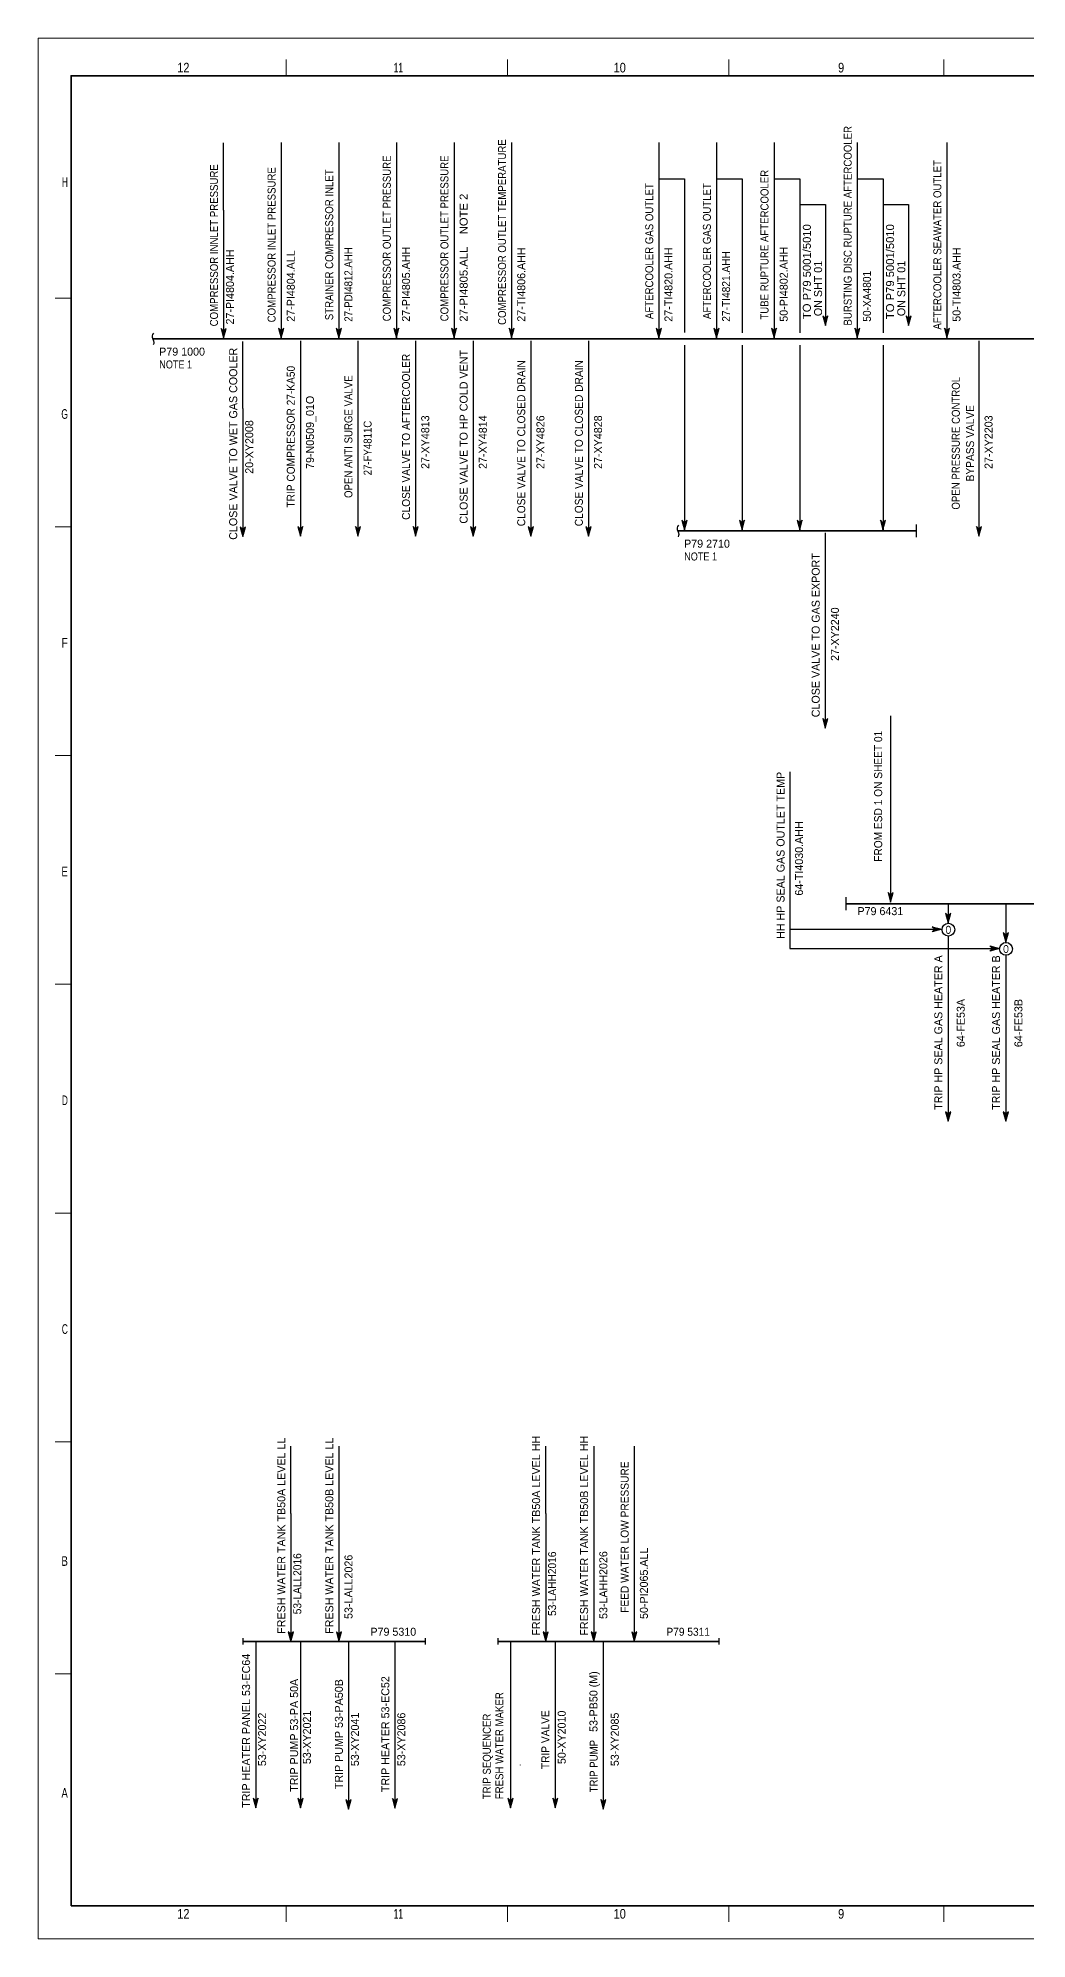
# Model space of a CAD drawing. Header units: millimetres. Extents: x 2 to 843, y -2 to 592.
# Drawn here: x 2 to 311, y -2 to 592 of the extents above; entities that cross this region are included whole.
import ezdxf
from ezdxf.enums import TextEntityAlignment as Align

# ---------------------------------------------------------------- set-up
doc = ezdxf.new("R2010")
doc.units = ezdxf.units.MM
for name, color, linetype, lineweight in [('1', 7, 'Continuous', 13), ('12', 7, 'Continuous', 25), ('34', 7, 'Continuous', 25), ('9', 7, 'Continuous', 13)]:
    doc.layers.add(name, color=color, linetype=linetype, lineweight=lineweight)

msp = doc.modelspace()

# ---------------------------------------------------------------- linework, layer by layer
at = {"layer": '1'}
for p, q in [((79.132, 585.758), (79.132, 580.724)), ((148.295, 585.758), (148.295, 580.724)), ((217.458, 585.758), (217.458, 580.724)), ((284.617, 585.758), (284.617, 580.724)), ((11.974, 511.257), (6.962, 511.257)), ((11.974, 439.776), (6.962, 439.776)), ((11.974, 368.296), (6.962, 368.296)), ((11.974, 296.815), (6.962, 296.815)), ((11.974, 225.335), (6.962, 225.335)), ((11.974, 153.854), (6.962, 153.854)), ((11.974, 81.366), (6.962, 81.366)), ((79.132, 8.879), (79.132, 3.845)), ((148.295, 8.879), (148.295, 3.845)), ((217.458, 8.879), (217.458, 3.845)), ((284.617, 8.879), (284.617, 3.845))]:
    msp.add_line(p, q, dxfattribs=at)
at = {"layer": '1', "lineweight": 35}
for p, q in [((37.641, 498.497), (500.394, 498.497)), ((201.641, 438.497), (276, 438.497)), ((254.054, 322), (346, 322)), ((650.591, 8.879), (11.974, 8.879))]:
    msp.add_line(p, q, dxfattribs=at)
at = {"layer": '1', "lineweight": 25}
for p, q in [((203.641, 496.497), (203.641, 438.497)), ((221.641, 496.497), (221.641, 438.497)), ((239.641, 496.497), (239.641, 438.497)), ((265.641, 496.497), (265.641, 438.497)), ((276, 440.497), (276, 436.497)), ((268.012, 380.654), (268.012, 322.497)), ((254, 324), (254, 320)), ((11.974, 8.879), (11.974, 154.861))]:
    msp.add_line(p, q, dxfattribs=at)
at = {"layer": '1', "lineweight": 35}
msp.add_lwpolyline([(830.904, 110.511), (830.904, 580.724), (11.974, 580.724), (11.974, 8.879)], dxfattribs=at)
at = {"layer": '1', "lineweight": 25}
for points in [[(195.641, 548.497), (203.641, 548.497), (203.641, 500.497)], [(213.641, 548.497), (221.641, 548.497), (221.644, 500.413)], [(231.641, 548.497), (239.641, 548.497), (239.644, 500.413)], [(257.641, 548.497), (265.641, 548.497), (265.644, 500.413)], [(239.641, 540.497), (247.641, 540.497), (247.643, 502.65)], [(265.641, 540.497), (273.641, 540.497), (273.643, 502.65)]]:
    msp.add_lwpolyline(points, dxfattribs=at)
for centre in [(286.073, 313.875), (304.073, 307.875)]:
    msp.add_circle(centre, 2, dxfattribs=at)
for points in [[(37.707, 500.228), (37.3, 499.481), (37.843, 497.377), (37.639, 496.631)], [(201.707, 440.228), (201.3, 439.481), (201.843, 437.377), (201.639, 436.631)]]:
    msp.add_spline(points, degree=3, dxfattribs=at)
at = {"layer": '12'}
for p, q in [((59.617, 538.694), (59.617, 559.694)), ((77.609, 559.851), (77.609, 498.851)), ((95.609, 559.851), (95.609, 498.851)), ((113.609, 559.851), (113.609, 498.851)), ((131.609, 559.851), (131.609, 498.851)), ((149.609, 559.851), (149.609, 498.851)), ((195.609, 559.851), (195.609, 498.851)), ((213.609, 559.851), (213.609, 498.851)), ((231.609, 559.851), (231.609, 498.851)), ((257.609, 559.851), (257.609, 498.851)), ((285.609, 559.851), (285.609, 498.851)), ((59.617, 538.694), (59.617, 498.694)), ((65.617, 476.694), (65.617, 497.694)), ((83.609, 497.851), (83.609, 436.851)), ((101.609, 497.851), (101.609, 436.851)), ((119.609, 497.851), (119.609, 436.851)), ((137.609, 497.851), (137.609, 436.851)), ((155.609, 497.851), (155.609, 436.851)), ((173.609, 497.851), (173.609, 436.851)), ((295.609, 497.851), (295.609, 436.851)), ((65.617, 476.694), (65.617, 436.694)), ((247.609, 437.851), (247.609, 376.851)), ((236.487, 363.201), (236.487, 308)), ((286, 322), (286, 316)), ((304, 322), (304, 310)), ((236.487, 314), (284, 314)), ((286, 312), (286, 270)), ((236.487, 308), (302, 308)), ((304, 306), (304, 264)), ((286, 270), (286, 254)), ((304, 264), (304, 254)), ((80.641, 131.497), (80.641, 152.497)), ((95.641, 152.497), (95.641, 91.497)), ((160.247, 131.497), (160.247, 152.497)), ((175.247, 152.497), (175.247, 91.497)), ((187.924, 152.497), (187.924, 91.497)), ((80.641, 131.497), (80.641, 91.497)), ((160.247, 131.497), (160.247, 91.497)), ((65.641, 92.497), (65.641, 90.497)), ((69.641, 91.497), (69.641, 39.497)), ((83.641, 91.497), (83.641, 39.497)), ((98.641, 91.497), (98.641, 41.497)), ((113.141, 91.497), (113.141, 41.497)), ((122.641, 92.497), (122.641, 90.497)), ((145.247, 92.497), (145.247, 90.497)), ((149.247, 91.497), (149.247, 39.497)), ((163.247, 91.497), (163.247, 39.497)), ((178.247, 91.497), (178.247, 41.497)), ((214.302, 92.497), (214.302, 90.497))]:
    msp.add_line(p, q, dxfattribs=at)
at = {"layer": '12', "lineweight": 35}
for p, q in [((85.641, 91.497), (65.641, 91.497)), ((85.641, 91.497), (112.641, 91.497)), ((112.641, 91.497), (122.641, 91.497)), ((165.247, 91.497), (145.247, 91.497)), ((165.247, 91.497), (192.247, 91.497)), ((192.247, 91.497), (214.224, 91.497))]:
    msp.add_line(p, q, dxfattribs=at)
at = {"layer": '12', "lineweight": 13}
msp.add_lwpolyline([(1.641, 592.497), (842.641, 592.497), (842.641, -1.503), (1.641, -1.503)], close=True, dxfattribs=at)
at = {"layer": '34'}
for points in [[(247.643, 502.65), (248.443, 505.65), (247.643, 504.85), (246.843, 505.65)], [(247.643, 503.05), (248.243, 505.25), (247.643, 504.65), (247.043, 505.25)], [(273.643, 502.65), (274.443, 505.65), (273.643, 504.85), (272.843, 505.65)], [(273.643, 503.05), (274.243, 505.25), (273.643, 504.65), (273.043, 505.25)], [(59.617, 498.694), (60.417, 501.694), (59.617, 500.894), (58.817, 501.694)], [(59.617, 499.094), (60.217, 501.294), (59.617, 500.694), (59.017, 501.294)], [(59.617, 499.494), (60.017, 500.894), (59.617, 500.494), (59.217, 500.894)], [(59.617, 499.894), (59.817, 500.494), (59.617, 500.294), (59.417, 500.494)], [(77.609, 498.851), (78.409, 501.851), (77.609, 501.051), (76.809, 501.851)], [(77.609, 499.251), (78.209, 501.451), (77.609, 500.851), (77.009, 501.451)], [(77.609, 499.651), (78.009, 501.051), (77.609, 500.651), (77.209, 501.051)], [(77.609, 500.051), (77.809, 500.651), (77.609, 500.451), (77.409, 500.651)], [(95.609, 498.851), (96.409, 501.851), (95.609, 501.051), (94.809, 501.851)], [(95.609, 499.251), (96.209, 501.451), (95.609, 500.851), (95.009, 501.451)], [(95.609, 499.651), (96.009, 501.051), (95.609, 500.651), (95.209, 501.051)], [(95.609, 500.051), (95.809, 500.651), (95.609, 500.451), (95.409, 500.651)], [(113.609, 498.851), (114.409, 501.851), (113.609, 501.051), (112.809, 501.851)], [(113.609, 499.251), (114.209, 501.451), (113.609, 500.851), (113.009, 501.451)], [(113.609, 499.651), (114.009, 501.051), (113.609, 500.651), (113.209, 501.051)], [(113.609, 500.051), (113.809, 500.651), (113.609, 500.451), (113.409, 500.651)], [(131.609, 498.851), (132.409, 501.851), (131.609, 501.051), (130.809, 501.851)], [(131.609, 499.251), (132.209, 501.451), (131.609, 500.851), (131.009, 501.451)], [(131.609, 499.651), (132.009, 501.051), (131.609, 500.651), (131.209, 501.051)], [(131.609, 500.051), (131.809, 500.651), (131.609, 500.451), (131.409, 500.651)], [(149.609, 498.851), (150.409, 501.851), (149.609, 501.051), (148.809, 501.851)], [(149.609, 499.251), (150.209, 501.451), (149.609, 500.851), (149.009, 501.451)], [(149.609, 499.651), (150.009, 501.051), (149.609, 500.651), (149.209, 501.051)], [(149.609, 500.051), (149.809, 500.651), (149.609, 500.451), (149.409, 500.651)], [(195.609, 498.851), (196.409, 501.851), (195.609, 501.051), (194.809, 501.851)], [(195.609, 499.251), (196.209, 501.451), (195.609, 500.851), (195.009, 501.451)], [(195.609, 499.651), (196.009, 501.051), (195.609, 500.651), (195.209, 501.051)], [(195.609, 500.051), (195.809, 500.651), (195.609, 500.451), (195.409, 500.651)], [(213.609, 498.851), (214.409, 501.851), (213.609, 501.051), (212.809, 501.851)], [(213.609, 499.251), (214.209, 501.451), (213.609, 500.851), (213.009, 501.451)], [(213.609, 499.651), (214.009, 501.051), (213.609, 500.651), (213.209, 501.051)], [(213.609, 500.051), (213.809, 500.651), (213.609, 500.451), (213.409, 500.651)], [(231.609, 498.851), (232.409, 501.851), (231.609, 501.051), (230.809, 501.851)], [(231.609, 499.251), (232.209, 501.451), (231.609, 500.851), (231.009, 501.451)], [(231.609, 499.651), (232.009, 501.051), (231.609, 500.651), (231.209, 501.051)], [(231.609, 500.051), (231.809, 500.651), (231.609, 500.451), (231.409, 500.651)], [(247.643, 503.45), (248.043, 504.85), (247.643, 504.45), (247.243, 504.85)], [(247.643, 503.85), (247.843, 504.45), (247.643, 504.25), (247.443, 504.45)], [(257.609, 498.851), (258.409, 501.851), (257.609, 501.051), (256.809, 501.851)], [(257.609, 499.251), (258.209, 501.451), (257.609, 500.851), (257.009, 501.451)], [(257.609, 499.651), (258.009, 501.051), (257.609, 500.651), (257.209, 501.051)], [(257.609, 500.051), (257.809, 500.651), (257.609, 500.451), (257.409, 500.651)], [(273.643, 503.45), (274.043, 504.85), (273.643, 504.45), (273.243, 504.85)], [(273.643, 503.85), (273.843, 504.45), (273.643, 504.25), (273.443, 504.45)], [(285.609, 498.851), (286.409, 501.851), (285.609, 501.051), (284.809, 501.851)], [(285.609, 499.251), (286.209, 501.451), (285.609, 500.851), (285.009, 501.451)], [(285.609, 499.651), (286.009, 501.051), (285.609, 500.651), (285.209, 501.051)], [(285.609, 500.051), (285.809, 500.651), (285.609, 500.451), (285.409, 500.651)], [(65.617, 436.694), (66.417, 439.694), (65.617, 438.894), (64.817, 439.694)], [(83.609, 436.851), (84.409, 439.851), (83.609, 439.051), (82.809, 439.851)], [(101.609, 436.851), (102.409, 439.851), (101.609, 439.051), (100.809, 439.851)], [(119.609, 436.851), (120.409, 439.851), (119.609, 439.051), (118.809, 439.851)], [(137.609, 436.851), (138.409, 439.851), (137.609, 439.051), (136.809, 439.851)], [(155.609, 436.851), (156.409, 439.851), (155.609, 439.051), (154.809, 439.851)], [(173.609, 436.851), (174.409, 439.851), (173.609, 439.051), (172.809, 439.851)], [(203.609, 438.851), (204.409, 441.851), (203.609, 441.051), (202.809, 441.851)], [(203.609, 439.251), (204.209, 441.451), (203.609, 440.851), (203.009, 441.451)], [(203.609, 439.651), (204.009, 441.051), (203.609, 440.651), (203.209, 441.051)], [(203.609, 440.051), (203.809, 440.651), (203.609, 440.451), (203.409, 440.651)], [(221.609, 438.851), (222.409, 441.851), (221.609, 441.051), (220.809, 441.851)], [(221.609, 439.251), (222.209, 441.451), (221.609, 440.851), (221.009, 441.451)], [(221.609, 439.651), (222.009, 441.051), (221.609, 440.651), (221.209, 441.051)], [(221.609, 440.051), (221.809, 440.651), (221.609, 440.451), (221.409, 440.651)], [(239.609, 438.851), (240.409, 441.851), (239.609, 441.051), (238.809, 441.851)], [(239.609, 439.251), (240.209, 441.451), (239.609, 440.851), (239.009, 441.451)], [(239.609, 439.651), (240.009, 441.051), (239.609, 440.651), (239.209, 441.051)], [(239.609, 440.051), (239.809, 440.651), (239.609, 440.451), (239.409, 440.651)], [(265.609, 438.851), (266.409, 441.851), (265.609, 441.051), (264.809, 441.851)], [(265.609, 439.251), (266.209, 441.451), (265.609, 440.851), (265.009, 441.451)], [(265.609, 439.651), (266.009, 441.051), (265.609, 440.651), (265.209, 441.051)], [(265.609, 440.051), (265.809, 440.651), (265.609, 440.451), (265.409, 440.651)], [(295.609, 436.851), (296.409, 439.851), (295.609, 439.051), (294.809, 439.851)], [(65.617, 437.094), (66.217, 439.294), (65.617, 438.694), (65.017, 439.294)], [(65.617, 437.494), (66.017, 438.894), (65.617, 438.494), (65.217, 438.894)], [(65.617, 437.894), (65.817, 438.494), (65.617, 438.294), (65.417, 438.494)], [(83.609, 437.251), (84.209, 439.451), (83.609, 438.851), (83.009, 439.451)], [(83.609, 437.651), (84.009, 439.051), (83.609, 438.651), (83.209, 439.051)], [(83.609, 438.051), (83.809, 438.651), (83.609, 438.451), (83.409, 438.651)], [(101.609, 437.251), (102.209, 439.451), (101.609, 438.851), (101.009, 439.451)], [(101.609, 437.651), (102.009, 439.051), (101.609, 438.651), (101.209, 439.051)], [(101.609, 438.051), (101.809, 438.651), (101.609, 438.451), (101.409, 438.651)], [(119.609, 437.251), (120.209, 439.451), (119.609, 438.851), (119.009, 439.451)], [(119.609, 437.651), (120.009, 439.051), (119.609, 438.651), (119.209, 439.051)], [(119.609, 438.051), (119.809, 438.651), (119.609, 438.451), (119.409, 438.651)], [(137.609, 437.251), (138.209, 439.451), (137.609, 438.851), (137.009, 439.451)], [(137.609, 437.651), (138.009, 439.051), (137.609, 438.651), (137.209, 439.051)], [(137.609, 438.051), (137.809, 438.651), (137.609, 438.451), (137.409, 438.651)], [(155.609, 437.251), (156.209, 439.451), (155.609, 438.851), (155.009, 439.451)], [(155.609, 437.651), (156.009, 439.051), (155.609, 438.651), (155.209, 439.051)], [(155.609, 438.051), (155.809, 438.651), (155.609, 438.451), (155.409, 438.651)], [(173.609, 437.251), (174.209, 439.451), (173.609, 438.851), (173.009, 439.451)], [(173.609, 437.651), (174.009, 439.051), (173.609, 438.651), (173.209, 439.051)], [(173.609, 438.051), (173.809, 438.651), (173.609, 438.451), (173.409, 438.651)], [(295.609, 437.251), (296.209, 439.451), (295.609, 438.851), (295.009, 439.451)], [(295.609, 437.651), (296.009, 439.051), (295.609, 438.651), (295.209, 439.051)], [(295.609, 438.051), (295.809, 438.651), (295.609, 438.451), (295.409, 438.651)], [(247.609, 376.851), (248.409, 379.851), (247.609, 379.051), (246.809, 379.851)], [(247.609, 377.251), (248.209, 379.451), (247.609, 378.851), (247.009, 379.451)], [(247.609, 377.651), (248.009, 379.051), (247.609, 378.651), (247.209, 379.051)], [(247.609, 378.051), (247.809, 378.651), (247.609, 378.451), (247.409, 378.651)], [(268.012, 322.497), (268.812, 325.497), (268.012, 324.697), (267.212, 325.497)], [(268.012, 322.897), (268.612, 325.097), (268.012, 324.497), (267.412, 325.097)], [(268.012, 323.297), (268.412, 324.697), (268.012, 324.297), (267.612, 324.697)], [(268.012, 323.697), (268.212, 324.297), (268.012, 324.097), (267.812, 324.297)], [(286, 316), (286.8, 319), (286, 318.2), (285.2, 319)], [(286, 316.4), (286.6, 318.6), (286, 318), (285.4, 318.6)], [(286, 316.8), (286.4, 318.2), (286, 317.8), (285.6, 318.2)], [(286, 317.2), (286.2, 317.8), (286, 317.6), (285.8, 317.8)], [(284, 314), (281, 313.2), (281.8, 314), (281, 314.8)], [(283.6, 314), (281.4, 313.4), (282, 314), (281.4, 314.6)], [(283.2, 314), (281.8, 313.6), (282.2, 314), (281.8, 314.4)], [(282.8, 314), (282.2, 313.8), (282.4, 314), (282.2, 314.2)], [(304, 310), (304.8, 313), (304, 312.2), (303.2, 313)], [(304, 310.4), (304.6, 312.6), (304, 312), (303.4, 312.6)], [(304, 310.8), (304.4, 312.2), (304, 311.8), (303.6, 312.2)], [(304, 311.2), (304.2, 311.8), (304, 311.6), (303.8, 311.8)], [(302, 308), (299, 307.2), (299.8, 308), (299, 308.8)], [(301.6, 308), (299.4, 307.4), (300, 308), (299.4, 308.6)], [(301.2, 308), (299.8, 307.6), (300.2, 308), (299.8, 308.4)], [(300.8, 308), (300.2, 307.8), (300.4, 308), (300.2, 308.2)], [(286, 254), (286.8, 257), (286, 256.2), (285.2, 257)], [(286, 254.4), (286.6, 256.6), (286, 256), (285.4, 256.6)], [(286, 254.8), (286.4, 256.2), (286, 255.8), (285.6, 256.2)], [(286, 255.2), (286.2, 255.8), (286, 255.6), (285.8, 255.8)], [(304, 254), (304.8, 257), (304, 256.2), (303.2, 257)], [(304, 254.4), (304.6, 256.6), (304, 256), (303.4, 256.6)], [(304, 254.8), (304.4, 256.2), (304, 255.8), (303.6, 256.2)], [(304, 255.2), (304.2, 255.8), (304, 255.6), (303.8, 255.8)], [(80.641, 91.497), (81.441, 94.497), (80.641, 93.697), (79.841, 94.497)], [(80.641, 91.897), (81.241, 94.097), (80.641, 93.497), (80.041, 94.097)], [(80.641, 92.297), (81.041, 93.697), (80.641, 93.297), (80.241, 93.697)], [(80.641, 92.697), (80.841, 93.297), (80.641, 93.097), (80.441, 93.297)], [(95.641, 91.497), (96.441, 94.497), (95.641, 93.697), (94.841, 94.497)], [(95.641, 91.897), (96.241, 94.097), (95.641, 93.497), (95.041, 94.097)], [(95.641, 92.297), (96.041, 93.697), (95.641, 93.297), (95.241, 93.697)], [(95.641, 92.697), (95.841, 93.297), (95.641, 93.097), (95.441, 93.297)], [(160.247, 91.497), (161.047, 94.497), (160.247, 93.697), (159.447, 94.497)], [(160.247, 91.897), (160.847, 94.097), (160.247, 93.497), (159.647, 94.097)], [(160.247, 92.297), (160.647, 93.697), (160.247, 93.297), (159.847, 93.697)], [(160.247, 92.697), (160.447, 93.297), (160.247, 93.097), (160.047, 93.297)], [(175.247, 91.497), (176.047, 94.497), (175.247, 93.697), (174.447, 94.497)], [(175.247, 91.897), (175.847, 94.097), (175.247, 93.497), (174.647, 94.097)], [(175.247, 92.297), (175.647, 93.697), (175.247, 93.297), (174.847, 93.697)], [(175.247, 92.697), (175.447, 93.297), (175.247, 93.097), (175.047, 93.297)], [(187.924, 91.497), (188.724, 94.497), (187.924, 93.697), (187.124, 94.497)], [(187.924, 91.897), (188.524, 94.097), (187.924, 93.497), (187.324, 94.097)], [(187.924, 92.297), (188.324, 93.697), (187.924, 93.297), (187.524, 93.697)], [(187.924, 92.697), (188.124, 93.297), (187.924, 93.097), (187.724, 93.297)], [(69.641, 39.497), (70.441, 42.497), (69.641, 41.697), (68.841, 42.497)], [(69.641, 39.897), (70.241, 42.097), (69.641, 41.497), (69.041, 42.097)], [(69.641, 40.297), (70.041, 41.697), (69.641, 41.297), (69.241, 41.697)], [(83.641, 39.497), (84.441, 42.497), (83.641, 41.697), (82.841, 42.497)], [(83.641, 39.897), (84.241, 42.097), (83.641, 41.497), (83.041, 42.097)], [(83.641, 40.297), (84.041, 41.697), (83.641, 41.297), (83.241, 41.697)], [(98.641, 39.095), (99.441, 42.095), (98.641, 41.295), (97.841, 42.095)], [(98.641, 39.495), (99.241, 41.695), (98.641, 41.095), (98.041, 41.695)], [(113.141, 39.378), (113.941, 42.378), (113.141, 41.578), (112.341, 42.378)], [(113.141, 39.778), (113.741, 41.978), (113.141, 41.378), (112.541, 41.978)], [(149.247, 39.497), (150.047, 42.497), (149.247, 41.697), (148.447, 42.497)], [(149.247, 39.897), (149.847, 42.097), (149.247, 41.497), (148.647, 42.097)], [(149.247, 40.297), (149.647, 41.697), (149.247, 41.297), (148.847, 41.697)], [(163.247, 39.497), (164.047, 42.497), (163.247, 41.697), (162.447, 42.497)], [(163.247, 39.897), (163.847, 42.097), (163.247, 41.497), (162.647, 42.097)], [(163.247, 40.297), (163.647, 41.697), (163.247, 41.297), (162.847, 41.697)], [(178.247, 39.095), (179.047, 42.095), (178.247, 41.295), (177.447, 42.095)], [(178.247, 39.495), (178.847, 41.695), (178.247, 41.095), (177.647, 41.695)], [(69.641, 40.697), (69.841, 41.297), (69.641, 41.097), (69.441, 41.297)], [(83.641, 40.697), (83.841, 41.297), (83.641, 41.097), (83.441, 41.297)], [(98.641, 39.895), (99.041, 41.295), (98.641, 40.895), (98.241, 41.295)], [(98.641, 40.295), (98.841, 40.895), (98.641, 40.695), (98.441, 40.895)], [(113.141, 40.178), (113.541, 41.578), (113.141, 41.178), (112.741, 41.578)], [(113.141, 40.578), (113.341, 41.178), (113.141, 40.978), (112.941, 41.178)], [(149.247, 40.697), (149.447, 41.297), (149.247, 41.097), (149.047, 41.297)], [(163.247, 40.697), (163.447, 41.297), (163.247, 41.097), (163.047, 41.297)], [(178.247, 39.895), (178.647, 41.295), (178.247, 40.895), (177.847, 41.295)], [(178.247, 40.295), (178.447, 40.895), (178.247, 40.695), (178.047, 40.895)]]:
    msp.add_lwpolyline(points, close=True, dxfattribs=at)
at = {"layer": '9'}
msp.add_lwpolyline([(1.641, -1.503), (842.641, -1.503), (842.641, 592.497), (1.641, 592.497)], close=True, dxfattribs=at)

# ---------------------------------------------------------------- texts
at = {"layer": '1'}
for s, width, p in [('12', 0.85, (47.056, 581.731)), ('11', 0.65, (114.218, 581.731)), ('10', 0.85, (183.377, 581.731)), ('9', 0.85, (252.546, 581.731)), ('12', 0.85, (47.056, 4.851)), ('11', 0.65, (114.218, 4.851)), ('10', 0.85, (183.377, 4.851)), ('9', 0.85, (252.546, 4.851))]:
    msp.add_text(s, height=3.02, dxfattribs=dict(at, width=width)).set_placement(p, align=Align.CENTER)
for s, width, p in [('H', 0.65, (10.969, 545.991)), ('G', 0.65, (10.969, 473.504)), ('F', 0.8, (10.969, 402.023)), ('E', 0.75, (10.969, 330.542)), ('D', 0.65, (10.969, 259.061)), ('C', 0.65, (10.969, 187.58)), ('B', 0.75, (10.969, 115.093)), ('A', 0.75, (10.969, 42.606))]:
    msp.add_text(s, height=3.02, dxfattribs=dict(at, width=width)).set_placement(p, align=Align.RIGHT)
at = {"layer": '1', "width": 0.6}
for p in [(285.158, 312.583), (303.158, 306.583)]:
    msp.add_text('O', height=2.5, dxfattribs=at).set_placement(p)
at = {"layer": '12'}
for s, width, p in [('BURSTING DISC RUPTURE AFTERCOOLER', 0.9, (255.86, 533.835)), ('COMPRESSOR OUTLET TEMPERATURE', 0.9, (147.86, 531.864)), ('COMPRESSOR INNLET PRESSURE', 0.9, (57.868, 527.73)), ('COMPRESSOR OUTLET PRESSURE', 0.9, (111.86, 529.887)), ('COMPRESSOR OUTLET PRESSURE', 0.9, (129.86, 529.887)), ('AFTERCOOLER SEAWATER OUTLET', 0.9, (283.86, 527.878)), ('COMPRESSOR INLET PRESSURE', 0.9, (75.86, 527.895)), ('STRAINER COMPRESSOR INLET', 0.9, (93.86, 527.894)), ('AFTERCOOLER GAS OUTLET', 0.9, (193.86, 525.917)), ('AFTERCOOLER GAS OUTLET', 0.9, (211.86, 525.917)), ('TUBE RUPTURE AFTERCOOLER', 0.9, (229.86, 527.907)), ('CLOSE VALVE TO AFTERCOOLER', 0.95, (117.86, 467.891)), ('TRIP COMPRESSOR 27-KA50', 0.95, (81.86, 467.912)), ('CLOSE VALVE TO CLOSED DRAIN', 0.95, (153.86, 465.883)), ('CLOSE VALVE TO CLOSED DRAIN', 0.95, (171.86, 465.883)), ('OPEN ANTI SURGE VALVE', 0.9, (99.86, 467.927)), ('OPEN PRESSURE CONTROL', 0.9, (289.629, 465.88)), ('BYPASS VALVE', 0.95, (294.089, 465.879)), ('FROM ESD 1 ON SHEET 01', 0.95, (265.372, 355.565)), ('FEED WATER LOW PRESSURE ', 0.95, (186.175, 124.497)), ('53-LALL2016', 0.95, (83.891, 109.497)), ('53-LAHH2016', 0.95, (163.498, 109.496)), ('TRIP PUMP', 0.9, (176.498, 52.497))]:
    msp.add_text(s, height=2.5, rotation=90, dxfattribs=dict(at, width=width)).set_placement(p, align=Align.CENTER)
for s, width, p in [('27-PI4805.ALL    NOTE 2', 1.05, (135.86, 503.851)), ('TO P79 5001/5010', 1.05, (243.088, 504.664)), ('TO P79 5001/5010', 1.05, (269.088, 504.664)), ('27-PDI4812.AHH', 0.9, (99.86, 503.851)), ('27-TI4821.AHH', 0.95, (217.86, 503.851)), ('50-XA4801', 0.95, (261.86, 503.851)), ('27-FY4811C', 0.9, (105.86, 455.851)), ('FRESH WATER MAKER', 0.9, (147.006, 42.174)), ('TRIP SEQUENCER', 0.9, (143.106, 42.174)), ('TRIP VALVE', 0.95, (161.395, 51.583)), ('.', 0.8, (152.498, 52.497))]:
    msp.add_text(s, height=2.5, rotation=90, dxfattribs=dict(at, width=width)).set_placement(p)
for s, p in [('27-PI4804.AHH', (62.868, 514.693)), ('CLOSE VALVE TO WET GAS COOLER', (63.868, 465.71)), ('CLOSE VALVE TO HP COLD VENT', (135.86, 467.878)), ('20-XY2008', (68.868, 464.709)), ('CLOSE VALVE TO GAS EXPORT', (245.86, 405.894)), ('HH HP SEAL GAS OUTLET TEMP', (234.88, 337.106)), ('64-TI4030.AHH', (240.637, 336.132)), ('TRIP HP SEAL GAS HEATER A', (284.169, 281.715)), ('TRIP HP SEAL GAS HEATER B', (302.188, 281.714)), ('64-FE53A', (291.169, 284.709)), ('64-FE53B', (309.188, 284.709)), ('FRESH WATER TANK TB50A LEVEL LL', (78.891, 124.497)), ('FRESH WATER TANK TB50B LEVEL LL', (93.891, 124.497)), ('FRESH WATER TANK TB50A LEVEL HH', (158.498, 124.497)), ('FRESH WATER TANK TB50B LEVEL HH', (173.498, 124.497)), ('TRIP PUMP 53-PA50B', (96.891, 62.496)), ('TRIP HEATER 53-EC52', (111.391, 62.496)), ('53-XY2021', (86.891, 61.497)), ('50-XY2010', (166.498, 61.496))]:
    msp.add_text(s, height=2.5, rotation=90, dxfattribs=at).set_placement(p, align=Align.CENTER)
for s, p in [('27-PI4804.ALL', (81.86, 503.851)), ('27-PI4805.AHH', (117.86, 503.851)), ('27-TI4806.AHH', (153.86, 503.851)), ('27-TI4820.AHH', (199.86, 503.851)), ('50-PI4802.AHH', (235.86, 503.851)), ('50-TI4803.AHH', (289.86, 503.851)), (' ON SHT 01', (246.597, 504.664)), (' ON SHT 01', (272.597, 504.664)), ('79-N0509_01O', (87.86, 457.851)), ('27-XY4813', (123.86, 457.851)), ('27-XY4814', (141.86, 457.851)), ('27-XY4826', (159.86, 457.851)), ('27-XY4828', (177.86, 457.851)), ('27-XY2203', (299.86, 457.851)), ('27-XY2240', (251.86, 397.851)), ('53-LAHH2026', (179.498, 98.497)), ('50-PI2065.ALL', (192.175, 98.497)), ('53-LALL2026', (99.891, 98.497)), ('TRIP HEATER PANEL 53-EC64', (67.891, 39.497)), ('TRIP PUMP 53-PA 50A', (82.891, 44.497)), ('53-PB50 (M)', (176.427, 63.206)), ('53-XY2022', (72.891, 52.497)), ('53-XY2041', (101.891, 52.497)), ('53-XY2086', (116.391, 52.497)), ('53-XY2085', (183.084, 52.497))]:
    msp.add_text(s, height=2.5, rotation=90, dxfattribs=at).set_placement(p)
for s, p in [('P79 1000', (46.641, 493.246)), ('P79 2710', (210.641, 433.246)), ('P79 6431', (264.807, 318.42)), ('P79 5310', (112.641, 93.246))]:
    msp.add_text(s, height=2.5, dxfattribs=at).set_placement(p, align=Align.CENTER)
for s, width, p in [('NOTE 1', 0.85, (44.656, 489.246)), ('NOTE 1', 0.85, (208.656, 429.246)), ('P79 5311', 0.95, (204.767, 93.246))]:
    msp.add_text(s, height=2.5, dxfattribs=dict(at, width=width)).set_placement(p, align=Align.CENTER)

doc.saveas('drawing.dxf')
